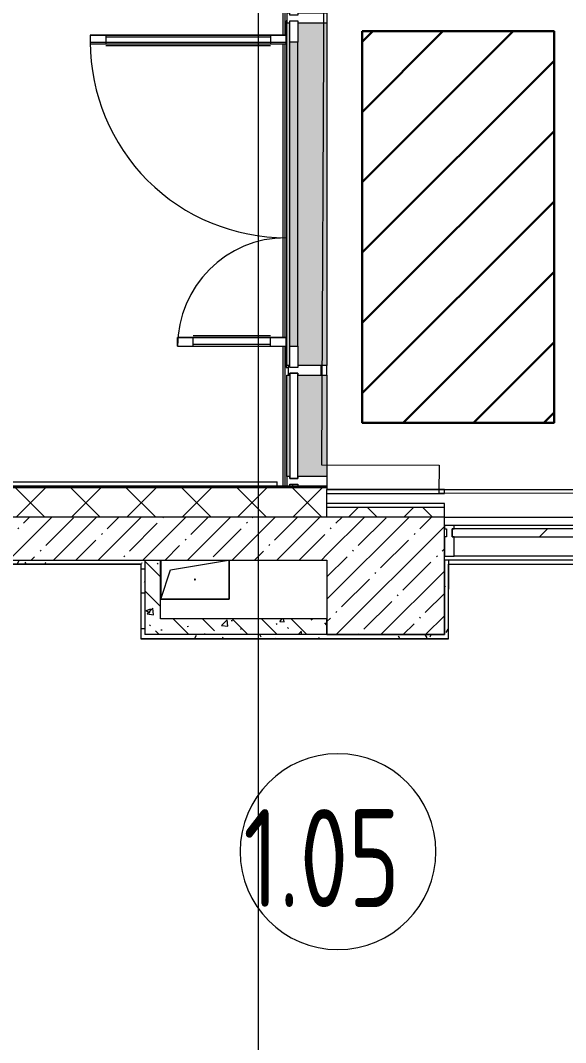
# Model space of a CAD drawing. Header units: millimetres. Extents: x -1113 to 415037, y -3642 to 354837.
# Drawn here: x 2559 to 5343, y 12379 to 17602 of the extents above; entities that cross this region are included whole.
import ezdxf

# ---------------------------------------------------------------- set-up
doc = ezdxf.new("R2010")
doc.units = ezdxf.units.MM
for name, color, linetype, lineweight in [('0) строит. леса', 20, 'Continuous', 30), ('A-AREA-BNDY', 7, 'Continuous', 5), ('A-AREA-IDEN', 7, 'Continuous', 9), ('A-DETL-GENF', 7, 'Continuous', 9), ('A-FLOR', 7, 'Continuous', 9), ('A-GENM', 7, 'Continuous', 9), ('A-GLAZ-CURT', 7, 'Continuous', 9), ('A-GLAZ-CURT-1', 7, 'Continuous', 5), ('A-GLAZ-CURT-2', 7, 'Continuous', 20), ('A-GLAZ-CWMG', 7, 'Continuous', 9), ('A-GLAZ-CWMG-1', 7, 'Continuous', 20), ('A-WALL', 7, 'Continuous', 5), ('I-WALL', 7, 'Continuous', 5), ('S-COLS-1', 7, 'Continuous', 5), ('Оси', 7, 'Continuous', 9)]:
    doc.layers.add(name, color=color, linetype=linetype, lineweight=lineweight)
for name, color, linetype, lineweight, true_color in [('A-DOOR-1', 7, 'Continuous', 5, 0xc0c0c0), ('A-WALL-1', 9, 'Continuous', 5, 0x808080), ('A-WALL-FNSH-1', 9, 'Continuous', 5, 0x808080)]:
    doc.layers.add(name, color=color, linetype=linetype, lineweight=lineweight, true_color=true_color)
doc.styles.add('СПДС', font='ГОСТ тип А.ttf', dxfattribs={"width": 0.9})
pattern_1 = [(45, (64.7, -136.06), (-141.4214, 141.4214), []), (135, (64.7, -136.06), (-141.4214, -141.4214), [])]
pattern_2 = [(45, (64.7, -136.06), (-114.0493, 114.0493), []), (45, (178.75, -136.06), (-114.0493, 114.0493), [201.612, -40.322, 6.706, -33.617])]
pattern_3 = [(135, (64.7, -136.06), (-150.8683, -150.8683), [213.36, -35.56, 7.112, -35.56]), (135, (64.7, 14.71), (-150.8683, -150.8683), []), (50, (64.7, -136.06), (255.0577, -22.3145), [26.67, -293.37]), (355, (64.7, -136.06), (-49.3404, 267.479), [21.336, -234.696]), (100.451, (85.96, -137.92), (205.7195, 245.1636), [22.666, -249.326]), (46.184, (64.7, -64.94), (379.511, -58.86), [40.005, -440.055]), (96.636, (96.33, -69.85), (332.363, 346.399), [33.999, -373.989]), (351.184, (64.7, -64.94), (332.367, 346.395), [32.004, -352.044]), (21, (100.26, -82.72), (212.2602, -143.171), [26.67, -293.37]), (326, (100.26, -82.72), (86.5224, 257.8632), [21.336, -234.696]), (71.451, (117.95, -94.65), (298.784, 114.69), [22.666, -249.326]), (37.5, (64.7, -136.06), (4.32385, 118.3775), [6.706, -225.146, 6.706, -231.546, -235.585]), (37.5, (64.7, -136.06), (4.32385, 118.3775), [-470.103, 6.706, -228.879]), (7.5, (64.7, -136.06), (93.5476, 140.2533), [6.706, -129.134, 6.706, -219.812, -89.789]), (7.5, (64.7, -136.06), (93.5476, 140.2533), [-362.356, 6.706, -83.083]), (327.5, (-14.6, -136.06), (189.82734, -8.0202), [6.706, -82.194, 6.706, -270.662, -368.046]), (327.5, (-14.6, -136.06), (189.82734, -8.0202), [-366.268, 6.706, -361.34]), (317.5, (-50.16, -136.06), (207.3811, 35.5976), [6.706, -108.864, 6.706, -177.495, -261.366]), (317.5, (-50.16, -136.06), (207.3811, 35.5976), [-299.771, 6.706, -254.66])]
pattern_4 = [(0, (64.7, -136.06), (243.84, 60.96), [20.117, -162.763, 20.117, -162.763, -975.36]), (0, (64.7, -136.06), (243.84, 60.96), [-365.76, 20.117, -345.643, 20.117, -162.763, -426.72]), (0, (64.7, -136.06), (243.84, 60.96), [-914.4, 20.117, -101.803, 20.117, -284.683]), (120, (156.14, -105.58), (-174.7129, 180.69163), [20.117, -162.763, 20.117, -162.763, -975.36]), (120, (156.14, -105.58), (-174.7129, 180.69163), [-365.76, 20.117, -345.643, 20.117, -162.763, -426.72]), (120, (156.14, -105.58), (-174.7129, 180.69163), [-914.4, 20.117, -101.803, 20.117, -284.683]), (240, (186.62, 16.34), (-69.1271, -241.65163), [20.117, -162.763, 20.117, -162.763, -975.36]), (240, (186.62, 16.34), (-69.1271, -241.65163), [-365.76, 20.117, -345.643, 20.117, -162.763, -426.72]), (240, (186.62, 16.34), (-69.1271, -241.65163), [-914.4, 20.117, -101.803, 20.117, -284.683])]

# ---------------------------------------------------------------- blocks, each defined once
blk = doc.blocks.new('Системная панель - Стекло - 40мм-23998915-Объем проектирования 1 этажа')
at = {"layer": 'A-GLAZ-CURT-2'}
for p, q in [((268.5, 40), (-268.5, 40)), ((-268.5, 40), (-268.5, 0)), ((-268.5, 0), (268.5, 0)), ((268.5, 0), (268.5, 40))]:
    blk.add_line(p, q, dxfattribs=at)
blk = doc.blocks.new('Прямоугольный импост - Импост структурный с накладкой - 190мм-23188488-Объем проектирования 1 этажа')
at = {"layer": 'A-GLAZ-CWMG-1'}
for p, q in [((-50, 0), (-50, 17)), ((-50, 17), (0, 17)), ((-40, 0), (-50, 0)), ((-40, -40), (-40, 0)), ((0, 0), (-10, 0)), ((-10, 0), (-10, -40)), ((0, 17), (0, 0)), ((-50, -190), (-50, -40)), ((-50, -40), (-40, -40)), ((-10, -40), (0, -40)), ((0, -40), (0, -190)), ((0, -190), (-50, -190))]:
    blk.add_line(p, q, dxfattribs=at)
blk = doc.blocks.new('Прямоугольный импост - Импост структурный с накладкой - 190мм-23190188-Объем проектирования 1 этажа')
at = {"layer": 'A-GLAZ-CWMG'}
for points in [[(3861.1, 15408.1), (3871.1, 15408.1), (3871.1, 15925.1), (3854.1, 15925.1), (3854.1, 15408.1)], [(4031.1, 15408.1), (4061.1, 15408.1), (4060, 15925.1), (3911.1, 15925.1), (3911.1, 15408.1), (4006.1, 15408.1)]]:
    blk.add_hatch(color=256, dxfattribs=at).paths.add_polyline_path(points)
for p, q in [((3854.1, 15925.1), (3861.1, 15925.1)), ((3854.1, 15408.1), (3854.1, 15925.1)), ((4031.1, 15925.1), (4061.1, 15925.1)), ((4061.1, 15408.1), (4061.1, 15925.1))]:
    blk.add_line(p, q, dxfattribs=at)
blk = doc.blocks.new('Прямоугольный импост - Импост структурный с накладкой - 190мм-23190275-Объем проектирования 1 этажа')
at = {"layer": 'A-GLAZ-CWMG'}
for points in [[(3854.1, 15975.1), (3871.1, 15975.1), (3871.1, 16750.1), (3854.1, 16750.1), (3854.1, 15982.1)], [(3911.1, 16073.1), (3910, 16750.1), (3871.1, 16750.1), (3871.1, 16073.1), (3910, 16073.1)], [(4061.1, 15975.1), (4060, 16750.1), (3911.1, 16750.1), (3911.1, 15975.1), (4060, 15975.1)]]:
    blk.add_hatch(color=256, dxfattribs=at).paths.add_polyline_path(points)
for p, q in [((3854.1, 15975.1), (3854.1, 16750.1)), ((3871.1, 16073.1), (3871.1, 16750.1)), ((3911.1, 16073.1), (3911.1, 16750.1)), ((4061.1, 15975.1), (4061.1, 16750.1)), ((3861.1, 15975.1), (3854.1, 15975.1)), ((4061.1, 15975.1), (4031.1, 15975.1))]:
    blk.add_line(p, q, dxfattribs=at)
blk = doc.blocks.new('GM_Отверстие прямоугольное _в плите_ - Отверстие-21956320-Объем проектирования 1 этажа')
at = {"layer": 'A-GENM'}
for p, q in [((-175, -100), (-175, 99.5)), ((-175, 99.5), (-175, -100)), ((-125, 50), (170.8, 99.3)), ((175, 99.3), (175, -100)), ((175, -100), (175, 99.3)), ((-175, -100), (-125, 50)), ((175, -100), (-175, -100)), ((-175, -100), (175, -100))]:
    blk.add_line(p, q, dxfattribs=at)
for start, end in [(360, 180), (180, 360)]:
    blk.add_arc((0, 0), 2.5, start, end, dxfattribs=at)
blk = doc.blocks.new('Прямоугольный импост - Импост структурный с накладкой - 170мм-23186685-Объем проектирования 1 этажа')
at = {"layer": 'A-GLAZ-CWMG'}
for p, q in [((3836.1, 17663.1), (3836.1, 19082.1)), ((3846.1, 17663.1), (3846.1, 19082.1)), ((3836.1, 16118.1), (3836.1, 17618.1)), ((3846.1, 16118.1), (3846.1, 17618.1)), ((3836.1, 15358.1), (3836.1, 16073.1)), ((3846.1, 15358.1), (3846.1, 16073.1)), ((3846.1, 15358.1), (3836.1, 15358.1)), ((3854.1, 15358.1), (3846.1, 15358.1)), ((3886.1, 15358.1), (3871.1, 15358.1)), ((3886.1, 15358.1), (3886.1, 15368.1)), ((3911.1, 15358.1), (3886.1, 15358.1))]:
    blk.add_line(p, q, dxfattribs=at)
blk = doc.blocks.new('Прямоугольный импост - Импост структурный с накладкой - 170мм-22968247-Объем проектирования 1 этажа')
at = {"layer": 'A-GLAZ-CWMG-1'}
for p, q in [((-25, 0), (-25, 10)), ((-25, 10), (25, 10)), ((25, 0), (15, 0)), ((15, 0), (15, -40)), ((25, 10), (25, 0)), ((-25, -160), (-25, -40)), ((15, -40), (25, -40)), ((25, -40), (25, -160)), ((25, -160), (-25, -160))]:
    blk.add_line(p, q, dxfattribs=at)
blk = doc.blocks.new('Прямоугольный импост - Импост структурный с накладкой - 170мм-23186686-Объем проектирования 1 этажа')
at = {"layer": 'A-GLAZ-CWMG'}
blk.add_line((3886.1, 15358.1), (3871.1, 15358.1), dxfattribs=at)
blk = doc.blocks.new('Системная панель - Стекло - 40мм-23997278-Объем проектирования 1 этажа')
at = {"layer": 'A-GLAZ-CURT-1'}
h = blk.add_hatch(dxfattribs=at)
h.set_pattern_fill('FP_186', color=256, style=0, pattern_type=2)
h.set_pattern_definition([(45, (-5260, -14940), (-565.685, 565.685), [400, -1200]), (45, (-5660, -15140), (-565.685, 565.685), [1200, -400]), (45, (-4860, -15340), (-565.685, 565.685), [400, -1200])])
h.paths.add_polyline_path([(360, -40), (360, 0), (-360, 0), (-360, -40), (350, -40)])
at = {"layer": 'A-GLAZ-CURT-2'}
for p, q in [((360, 0), (-360, 0)), ((-360, 0), (-360, -40)), ((-360, -40), (360, -40)), ((360, -40), (360, 0))]:
    blk.add_line(p, q, dxfattribs=at)
blk = doc.blocks.new('Прямоугольный импост - Импост структурный с накладкой - 160мм-23997280-Объем проектирования 1 этажа')
at = {"layer": 'A-GLAZ-CWMG-1'}
for p, q in [((0, 140), (-50, 140)), ((-50, 140), (-50, 40)), ((0, 40), (0, 140)), ((-50, 40), (-40, 40)), ((-40, 0), (-50, 0)), ((-50, 0), (-50, -17)), ((-40, 40), (-40, 0)), ((-10, 0), (-10, 40)), ((-10, 40), (0, 40)), ((0, 0), (-10, 0)), ((0, -17), (0, 0)), ((-50, -17), (0, -17))]:
    blk.add_line(p, q, dxfattribs=at)
blk = doc.blocks.new('Прямоугольный импост - Импост структурный с накладкой - 160мм-23752558-Объем проектирования 1 этажа')
at = {"layer": 'A-GLAZ-CWMG'}
for p, q in [((5410, 15157), (4710, 15157)), ((5410, 15000), (4710, 15000))]:
    blk.add_line(p, q, dxfattribs=at)
blk = doc.blocks.new('Дверь_Витражная_СКБ_2Ст - ВН-1_ ДВН_ДАО_Главный вход_1800 в свету 4-31912968-Объем проектирования 1 этажа')
at = {"layer": 'A-DETL-GENF'}
for p, q in [((-885, -20), (-885, -17)), ((-885, -17), (-885, -20)), ((-777, -20), (-885, -20)), ((-885, -20), (-777, -20)), ((-768, -20), (-813, -20)), ((-813, -1020), (-813, -20)), ((-768, -20), (-813, -20)), ((-813, -20), (-813, -1020)), ((-777, -17), (-777, -20)), ((-777, -20), (-777, -17)), ((-768, -1020), (-768, -20)), ((-768, -1020), (-768, -20)), ((732, -20), (777, -20)), ((732, -574), (732, -20)), ((732, -20), (732, -574)), ((777, -20), (732, -20)), ((777, -17), (777, -20)), ((777, -17), (777, -20)), ((777, -574), (777, -20)), ((777, -574), (777, -20)), ((777, -20), (885, -20)), ((777, -20), (885, -20)), ((885, -20), (885, -10)), ((885, -20), (885, -10)), ((-813, -100), (-768, -100)), ((-803, -940), (-803, -100)), ((-759, -940), (-759, -100)), ((723, -494), (723, -100)), ((777, -100), (732, -100)), ((767, -494), (767, -100)), ((777, -494), (732, -494)), ((777, -574), (732, -574)), ((732, -574), (777, -574)), ((-813, -940), (-768, -940)), ((-813, -1020), (-768, -1020)), ((-813, -1020), (-768, -1020))]:
    blk.add_line(p, q, dxfattribs=at)
at = {"layer": 'A-DOOR-1'}
for p, q in [((-885, 40), (-777, 40)), ((-885, 0), (-885, 40)), ((-777, 40), (-777, 0)), ((777, 40), (885, 40)), ((777, 0), (777, 40)), ((885, 40), (885, 0)), ((-777, 0), (-885, 0)), ((-777, -1020), (-777, -20)), ((885, 0), (777, 0)), ((777, -574), (777, -20))]:
    blk.add_line(p, q, dxfattribs=at)
for centre, radius, start, end in [((-777, -20), 1000, 270, 0), ((777, -20), 554, 180, 270)]:
    blk.add_arc(centre, radius, start, end, dxfattribs=at)
blk = doc.blocks.new('Прямоугольный импост - Импост структурный с накладкой - 190мм-23933759-Объем проектирования 1 этажа')
at = {"layer": 'A-GLAZ-CWMG'}
for points in [[(3861.1, 17550.1), (3871.1, 17550.1), (3871.1, 17725.1), (3854.1, 17725.1), (3854.1, 17550.1)], [(4031.1, 17550.1), (4061.1, 17550.1), (4060, 17725.1), (3911.1, 17725.1), (3911.1, 17550.1), (4006.1, 17550.1)], [(3911.1, 17550.1), (3910, 17627.1), (3871.1, 17627.1), (3871.1, 17550.1), (3910, 17550.1)]]:
    blk.add_hatch(color=256, dxfattribs=at).paths.add_polyline_path(points)
for p, q in [((3854.1, 17550.1), (3854.1, 17725.1)), ((4061.1, 17550.1), (4061.1, 17725.1)), ((3871.1, 17550.1), (3871.1, 17627.1)), ((3911.1, 17550.1), (3911.1, 17627.1))]:
    blk.add_line(p, q, dxfattribs=at)
blk = doc.blocks.new('Прямоугольный импост - Импост структурный с накладкой - 190мм-23933741-Объем проектирования 1 этажа')
at = {"layer": 'A-GLAZ-CWMG-1'}
for p, q in [((-25, 0), (-25, 17)), ((-25, 17), (25, 17)), ((-15, 0), (-25, 0)), ((-15, -40), (-15, 0)), ((25, 17), (25, 0)), ((-25, -190), (-25, -40)), ((-25, -40), (-15, -40)), ((25, -40), (25, -190)), ((25, -190), (-25, -190))]:
    blk.add_line(p, q, dxfattribs=at)
blk = doc.blocks.new('Прямоугольный импост - Импост структурный с накладкой - 190мм-23933667-Объем проектирования 1 этажа')
at = {"layer": 'A-GLAZ-CWMG'}
for points in [[(3861.1, 19150.1), (3871.1, 19150.1), (3871.1, 19950.1), (3854.1, 19950.1), (3854.1, 19150.1)], [(3871.1, 19150.1), (3911.1, 19150.1), (3910, 19950.1), (3871.1, 19950.1)], [(4060, 19150.1), (4061.1, 19150.1), (4060, 19950.1), (3911.1, 19950.1), (3911.1, 19150.1), (4031.1, 19150.1)]]:
    blk.add_hatch(color=256, dxfattribs=at).paths.add_polyline_path(points)
for p, q in [((3854.1, 19150.1), (3854.1, 19950.1)), ((3871.1, 19150.1), (3871.1, 19950.1)), ((3911.1, 19150.1), (3911.1, 19950.1)), ((4061.1, 19150.1), (4061.1, 19950.1))]:
    blk.add_line(p, q, dxfattribs=at)
blk = doc.blocks.new('Марка_Помещения - Номер-25198446-Объем проектирования 1 этажа')
at = {"layer": 'A-AREA-IDEN'}
for start, end in [(360, 180), (180, 360)]:
    blk.add_arc((0, 0), 2.5, start, end, dxfattribs=at)

msp = doc.modelspace()

# ---------------------------------------------------------------- hatches: boundary and pattern name
at = {"layer": '0) строит. леса'}
h = msp.add_hatch(dxfattribs=at)
h.set_pattern_fill('ANSI31', color=256, scale=80)
h.set_pattern_definition([(45, (8504.46, 161425.36), (-179.60512, 179.60512), [])])
h.paths.add_polyline_path([(4304.8, 17546.2), (4304.8, 15546.2), (5284.8, 15546.2), (5284.8, 17546.2)])
at = {"layer": 'A-WALL'}
h = msp.add_hatch(dxfattribs=at)
h.set_pattern_fill('FP_24', color=256, style=0, pattern_type=2)
h.set_pattern_definition(pattern_1)
h.paths.add_polyline_path([(3974.7, 15063.9), (4124.7, 15063.9), (4124.7, 15213.9), (-45.3, 15213.9), (-45.3, 15063.9), (3950.8, 15063.9)])
at = {"layer": 'I-WALL'}
h = msp.add_hatch(dxfattribs=at)
h.set_pattern_fill('FP_191', color=256, style=0, pattern_type=2)
h.set_pattern_definition(pattern_4)
h.paths.add_polyline_path([(4383.8, 15183.9), (4724.7, 15183.9), (4724.7, 15203.9), (4124.7, 15203.9), (4124.7, 15183.9), (4141.4, 15183.9)])
h = msp.add_hatch(dxfattribs=at)
h.set_pattern_fill('FP_24', color=256, style=0, pattern_type=2)
h.set_pattern_definition(pattern_1)
h.paths.add_polyline_path([(4724.7, 15063.9), (4724.7, 15113.9), (4124.7, 15113.9), (4124.7, 15063.9), (4383.8, 15063.9)])
h = msp.add_hatch(dxfattribs=at)
h.set_pattern_fill('FP_1', color=256, style=0, pattern_type=2)
h.set_pattern_definition(pattern_2)
h.paths.add_polyline_path([(4124.7, 14843.9), (4124.7, 15063.9), (454.7, 15063.9), (454.7, 14843.9), (4124, 14843.9)])
h = msp.add_hatch(dxfattribs=at)
h.set_pattern_fill('FP_191', color=256, style=0, pattern_type=2)
h.set_pattern_definition(pattern_4)
h.paths.add_polyline_path([(3194.7, 14843.9), (524.7, 14843.9), (524.7, 14823.9), (3174.7, 14824.9)])
h.paths.add_polyline_path([(3174.7, 14823.9), (3194.7, 14823.9), (3194.7, 14843.9)])
h = msp.add_hatch(dxfattribs=at)
h.set_pattern_fill('FP_41', color=256, style=0, pattern_type=2)
h.set_pattern_definition(pattern_3)
h.paths.add_polyline_path([(3194.7, 14463.9), (3274.7, 14463.9), (3274.7, 14843.9), (3194.7, 14843.9), (3194.7, 14696.4)])
h = msp.add_hatch(dxfattribs=at)
h.set_pattern_fill('FP_191', color=256, style=0, pattern_type=2)
h.set_pattern_definition(pattern_4)
h.paths.add_polyline_path([(3174.7, 14443.9), (3194.7, 14445.2), (3194.7, 14823.9), (3174.7, 14823.9), (3174.7, 14463.9)])
h = msp.add_hatch(dxfattribs=at)
h.set_pattern_fill('FP_191', color=256, style=0, pattern_type=2)
h.set_pattern_definition(pattern_4)
h.paths.add_polyline_path([(4744.7, 14463.9), (4744.7, 14822.9), (4724.7, 14823.9), (4724.7, 14463.9)])
h = msp.add_hatch(dxfattribs=at)
h.set_pattern_fill('FP_41', color=256, style=0, pattern_type=2)
h.set_pattern_definition(pattern_3)
h.paths.add_polyline_path([(3949.9, 14463.9), (4124.7, 14463.9), (4124.7, 14543.9), (3274.7, 14543.9), (3274.7, 14463.9), (3868, 14463.9)])
h = msp.add_hatch(dxfattribs=at)
h.set_pattern_fill('FP_191', color=256, style=0, pattern_type=2)
h.set_pattern_definition(pattern_4)
h.paths.add_polyline_path([(4381.3, 14443.9), (4744.7, 14443.9), (4744.7, 14463.9), (3194.7, 14463.9), (3194.7, 14443.9), (4370.1, 14443.9)])
at = {"layer": 'S-COLS-1'}
h = msp.add_hatch(dxfattribs=at)
h.set_pattern_fill('FP_1', color=256, style=0, pattern_type=2)
h.set_pattern_definition(pattern_2)
h.paths.add_polyline_path([(4124.7, 14463.9), (4724.7, 14463.9), (4724.7, 15063.9), (4124.7, 15063.9), (4124.7, 14696.4)])

# ---------------------------------------------------------------- linework, layer by layer
at = {"layer": '0) строит. леса'}
msp.add_lwpolyline([(4304.8, 17546.2), (4304.8, 15546.2), (5284.8, 15546.2), (5284.8, 17546.2)], close=True, dxfattribs=at)
at = {"layer": 'A-AREA-BNDY', "flags": 128}
msp.add_lwpolyline([(4697, 15329.5), (4696.6, 15188.5), (6196.6, 15185), (6206.6, 15184.9), (6207, 15324.9), (6212, 15324.9), (6212, 15325.9), (6607, 15325), (6619.6, 20726), (4119.9, 20731.9), (4110.5, 18460.1), (4725.3, 18458.6), (4723.8, 17817.4), (4107.8, 17818.9), (4097.4, 15330.9)], close=True, dxfattribs=at)
at = {"layer": 'A-FLOR'}
for p, q in [((4124.7, 15789.1), (4124.7, 15839.1)), ((4124.7, 15221.9), (4124.7, 15204.9)), ((6617.7, 15203.9), (4124.7, 15203.9)), ((4124.7, 15133.9), (4124.7, 15183.9)), ((529.7, 14823.9), (3173.7, 14823.9)), ((3174.7, 14823.9), (3174.7, 14443.9)), ((4744.7, 14823.9), (6203.7, 14823.9)), ((4744.7, 14443.9), (4744.7, 14696.4)), ((3174.7, 14443.9), (4744.7, 14443.9))]:
    msp.add_line(p, q, dxfattribs=at)
at = {"layer": 'A-WALL'}
for p, q in [((-225.3, 15243.9), (3869.7, 15243.9)), ((4124.7, 15216.9), (-198.3, 15216.9)), ((4124.7, 15213.9), (-195.3, 15213.9)), ((3869.7, 15221.6), (3869.7, 15243.9)), ((4724.7, 15113.9), (4124.7, 15113.9)), ((4724.7, 15063.9), (454.7, 15063.9)), ((4744.7, 14843.9), (4744.7, 14696.4)), ((3174.7, 14823.9), (524.7, 14823.9))]:
    msp.add_line(p, q, dxfattribs=at)
at = {"layer": 'A-WALL-1'}
for p, q in [((4124.7, 15063.9), (4124.7, 15204.9)), ((4724.7, 15183.9), (4724.7, 15203.9)), ((4124.7, 15183.9), (4724.7, 15183.9)), ((4724.7, 15063.9), (4724.7, 15113.9)), ((454.7, 14843.9), (4124.7, 14843.9)), ((3194.7, 14843.9), (3194.7, 14463.9)), ((3274.7, 14543.9), (3274.7, 14843.9)), ((4724.7, 14843.9), (4724.7, 14463.9)), ((4744.7, 14843.9), (4724.7, 14843.9)), ((4124.7, 14543.9), (3274.7, 14543.9)), ((4124.7, 14463.9), (4124.7, 14543.9)), ((4724.7, 14463.9), (3194.7, 14463.9))]:
    msp.add_line(p, q, dxfattribs=at)
at = {"layer": 'A-WALL-FNSH-1'}
for p, q in [((4124.7, 15221.9), (-203.3, 15221.9)), ((4724.7, 15204.9), (4124.7, 15204.9)), ((4724.7, 15203.9), (4724.7, 15204.9)), ((4724.7, 15133.9), (4124.7, 15133.9)), ((4724.7, 15113.9), (4724.7, 15133.9)), ((525.7, 14822.9), (3173.7, 14822.9)), ((3173.7, 14822.9), (3173.7, 14442.9)), ((4745.7, 14822.9), (6204.7, 14822.9)), ((4745.7, 14442.9), (4745.7, 14822.9)), ((3173.7, 14442.9), (4745.7, 14442.9))]:
    msp.add_line(p, q, dxfattribs=at)
at = {"layer": 'I-WALL'}
for p, q in [((4724.7, 15063.9), (6224.7, 15063.9)), ((6203.7, 14843.9), (4744.7, 14843.9))]:
    msp.add_line(p, q, dxfattribs=at)
at = {"layer": 'S-COLS-1'}
for p, q in [((4724.7, 15063.9), (4124.7, 15063.9)), ((4724.7, 14463.9), (4724.7, 15063.9)), ((4124.7, 14843.9), (4124.7, 14463.9)), ((4124.7, 14463.9), (4724.7, 14463.9))]:
    msp.add_line(p, q, dxfattribs=at)
at = {"layer": 'Оси'}
msp.add_lwpolyline([(3774.7, -2042.3), (3774.7, 2957.7), (3774.7, 22262), (3774.7, 27262)], dxfattribs=at)

# ---------------------------------------------------------------- block references
at = {"layer": 'A-AREA-IDEN', "xscale": 199.9999999999999, "yscale": 199.9999999999999, "zscale": 199.9999999999999}
msp.add_blockref('Марка_Помещения - Номер-25198446-Объем проектирования 1 этажа', (4180.9, 13354.8), dxfattribs=at)
at = {"layer": 'A-DOOR-1', "rotation": 269.9999999999999}
msp.add_blockref('Дверь_Витражная_СКБ_2Ст - ВН-1_ ДВН_ДАО_Главный вход_1800 в свету 4-31912968-Объем проектирования 1 этажа', (3935.8, 16714.1), dxfattribs=at)
at = {"layer": 'A-GENM'}
msp.add_blockref('GM_Отверстие прямоугольное _в плите_ - Отверстие-21956320-Объем проектирования 1 этажа', (3450.4, 14744.6), dxfattribs=at)
at = {"layer": 'A-GLAZ-CURT', "rotation": 269.9999999999999}
msp.add_blockref('Системная панель - Стекло - 40мм-23998915-Объем проектирования 1 этажа', (3935.8, 15530.6), dxfattribs=at)
at = {"layer": 'A-GLAZ-CURT'}
msp.add_blockref('Системная панель - Стекло - 40мм-23997278-Объем проектирования 1 этажа', (5124.7, 15003.9), dxfattribs=at)
at = {"layer": 'A-GLAZ-CWMG'}
for name, p in [('Прямоугольный импост - Импост структурный с накладкой - 170мм-23186685-Объем проектирования 1 этажа', (64.7, -136.1)), ('Прямоугольный импост - Импост структурный с накладкой - 170мм-23186686-Объем проектирования 1 этажа', (64.7, -136.1)), ('Прямоугольный импост - Импост структурный с накладкой - 190мм-23933759-Объем проектирования 1 этажа', (64.7, -136.1)), ('Прямоугольный импост - Импост структурный с накладкой - 190мм-23933667-Объем проектирования 1 этажа', (64.7, -2536.1)), ('Прямоугольный импост - Импост структурный с накладкой - 190мм-23190275-Объем проектирования 1 этажа', (64.7, -136.1)), ('Прямоугольный импост - Импост структурный с накладкой - 190мм-23190188-Объем проектирования 1 этажа', (64.7, -136.1)), ('Прямоугольный импост - Импост структурный с накладкой - 160мм-23752558-Объем проектирования 1 этажа', (64.7, -136.1))]:
    msp.add_blockref(name, p, dxfattribs=at)
at = {"layer": 'A-GLAZ-CWMG', "extrusion": (0, 0, -1), "rotation": 270.0000000000001}
for name, p in [('Прямоугольный импост - Импост структурный с накладкой - 190мм-23933741-Объем проектирования 1 этажа', (-3935.8, 17614.1)), ('Прямоугольный импост - Импост структурный с накладкой - 170мм-22968247-Объем проектирования 1 этажа', (-3935.8, 15814.1)), ('Прямоугольный импост - Импост структурный с накладкой - 190мм-23188488-Объем проектирования 1 этажа', (-3935.8, 15222.1))]:
    msp.add_blockref(name, p, dxfattribs=at)
at = {"layer": 'A-GLAZ-CWMG', "rotation": 180}
msp.add_blockref('Прямоугольный импост - Импост структурный с накладкой - 160мм-23997280-Объем проектирования 1 этажа', (4724.7, 15003.9), dxfattribs=at)

# ---------------------------------------------------------------- texts
at = {"layer": 'A-AREA-IDEN', "insert": (3697.1, 13572), "char_height": 500, "width": 1212.151, "attachment_point": 1, "style": 'СПДС'}
msp.add_mtext('1.05', dxfattribs=at)

doc.saveas('drawing.dxf')
